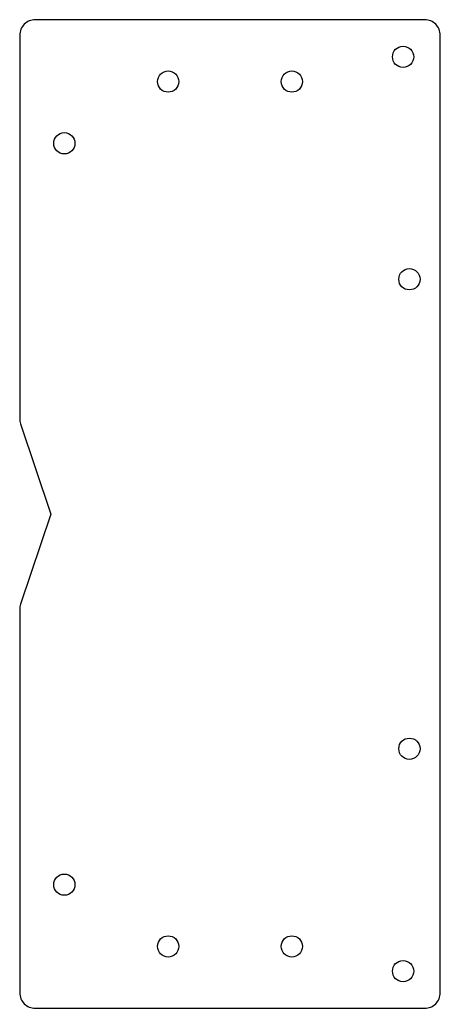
# Model space of a CAD drawing. Header units: inches. Extents: x 0 to 3.4, y 0 to 8.
import ezdxf

# ---------------------------------------------------------------- set-up
doc = ezdxf.new("R2010")
doc.units = ezdxf.units.IN
doc.header["$MEASUREMENT"] = 0

msp = doc.modelspace()

# ---------------------------------------------------------------- linework, layer by layer
msp.add_lwpolyline([(3.275, 8), (0.125, 8, 0.414214), (0, 7.875), (0, 4.7703, 0.080612), (0.0064, 4.7308), (0.25, 4), (0.0064, 3.2692, 0.080612), (0, 3.2297), (0, 0.125, 0.414214), (0.125, 0), (3.275, 0, 0.414214), (3.4, 0.125), (3.4, 7.875, 0.414214)], format="xyb", close=True)
for centre in [(3.1, 7.7), (1.2, 7.5), (2.2, 7.5), (0.36, 7.0003), (3.151, 5.9001), (3.151, 2.1001), (0.36, 1), (1.2, 0.5), (2.2, 0.5), (3.1, 0.3)]:
    msp.add_circle(centre, 0.086)

doc.saveas('drawing.dxf')
